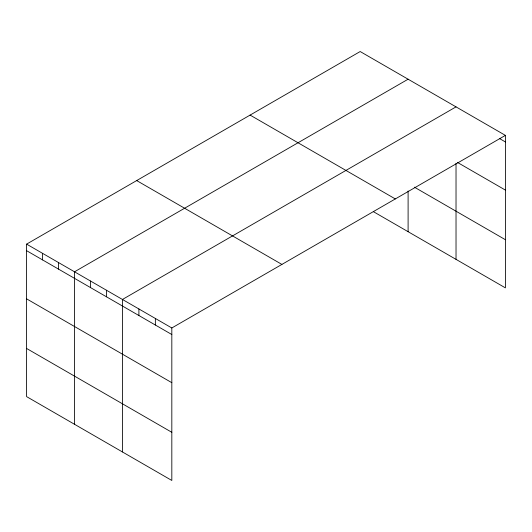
<?xml version="1.0" encoding="UTF-8"?>
<svg xmlns="http://www.w3.org/2000/svg" width="532" height="532" viewBox="0 0 532 532"><rect width="100%" height="100%" fill="white"/><g stroke="black" fill="none" stroke-linecap="round" stroke-linejoin="round"><path stroke-width="0.8" d="M505.4 135.381L360.177 51.538L26.6 244.128L26.6 396.619L171.823 480.463L171.823 327.971L505.4 135.381L505.4 287.872L373.378 211.65M408.104 79.208L74.52 271.799L74.52 424.29M456.024 106.872L122.446 299.463L122.446 451.954M499.674 138.639L505.4 141.944M457.454 162.42L505.4 190.097M414.355 187.151L505.4 239.713M250.1 115.092L395.316 198.935M136.684 180.574L281.9 264.417M26.6 244.128L171.823 327.971M26.6 250.685L171.823 334.528M26.6 298.844L171.823 382.688M26.6 348.46L171.823 432.303M456.024 163.244L456.024 259.363M408.104 191.015L408.104 231.699M155.364 318.469L155.364 325.032M138.905 308.966L138.905 315.529M106.473 290.239L106.473 296.803M90.5 281.016L90.5 287.579M58.547 262.575L58.547 269.132M42.573 253.352L42.573 259.909"/></g></svg>
